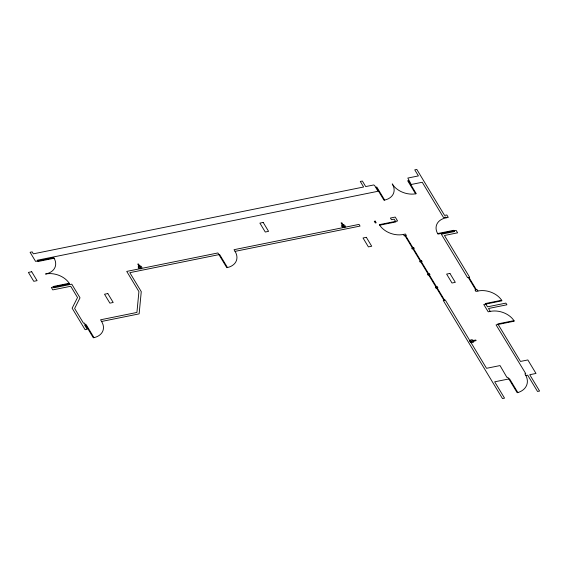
<?xml version="1.0" encoding="UTF-8"?>
<svg xmlns="http://www.w3.org/2000/svg" width="568" height="568" viewBox="0 0 568 568"><rect width="100%" height="100%" fill="white"/><g stroke="black" fill="none" stroke-linecap="round" stroke-linejoin="round"><path stroke-width="0.85" d="M54.109 258.248L37.985 261.514L37.225 260.243L378.082 191.26L374.653 185.58L373.772 184.948L365.707 186.581L362.356 181.036L360.282 181.455L363.634 187L33.356 253.839L32.17 251.872L30.097 252.291L35.585 261.386L53.79 257.702L54.116 258.248A18.169 12.688 17.7 0 1 45.539 274.024A18.169 12.688 17.7 0 1 69.211 283.269L69.552 283.808L51.347 287.493L52.796 289.893L70.716 286.272L77.525 297.54L72.136 308.197L85.108 329.696L87.181 329.277L84.554 324.924L86.123 324.605L94.004 337.655L93.329 337.797L84.44 323.064L83.546 323.249L74.628 308.474L80.017 297.817L71.781 284.17L53.853 287.798L53.094 286.528L69.218 283.269M384.671 200.085L383.996 200.22L376.115 187.17L376.79 187.035L384.664 200.078A18.169 12.688 17.7 0 0 392.247 183.904A18.169 12.688 17.7 0 0 415.577 193.823L416.259 193.695L408.378 180.638L407.703 180.773L415.584 193.823M235.053 251.368L360.062 226.071L359.054 224.395L234.044 249.693L235.053 251.368A18.169 12.688 17.7 0 1 227.47 267.542L226.802 267.684L217.913 252.959L126.735 271.412L138.919 291.604L136.923 312.443L100.572 319.798L101.58 321.474A18.169 12.688 17.7 0 1 93.997 337.648M446.2 217.792L448.273 217.374L446.824 214.967L444.581 215.421L416.827 169.441L414.754 169.86L418.41 175.917L407.824 178.054L411.204 184.494L422.237 182.257L443.523 217.523L445.766 217.068L446.2 217.792A18.169 12.688 17.7 0 0 437.63 233.562L437.949 234.108L456.154 230.423L457.602 232.823L444.439 235.493L469.637 277.234L467.563 277.653L441.357 234.229L454.521 231.566L453.754 230.303L437.63 233.562M403.394 234.442L405.467 234.023L406.34 235.471L404.267 235.89L403.394 234.442A18.169 12.688 17.7 0 1 379.722 225.191L395.846 221.932L394.178 219.163L391.43 219.724L390.415 218.041L395.236 217.068L397.586 220.966L379.381 224.651L379.715 225.198M101.58 321.474L139.132 313.877L141.262 291.632L129.816 272.668L219.596 254.499L227.477 267.542M477.958 291.008L475.885 291.427L475.011 289.978L477.077 289.559L477.958 291.008A18.169 12.688 17.7 0 1 501.629 300.252L501.963 300.799L483.766 304.483L488.196 311.825L490.269 311.406A18.169 12.688 17.7 0 1 513.941 320.65L514.274 321.19L496.077 324.875L525.762 373.645L524.867 373.822L525.883 375.498A20.988 14.654 17.7 0 1 517.853 392.58L517.185 392.722L507.842 377.266L506.947 377.45L500.032 365.579L486.527 368.305L445.298 300.01L443.232 300.429L502.467 398.558L504.54 398.14L494.685 381.817L509.539 378.806L517.853 392.58M501.629 300.252L485.505 303.518L487.507 306.826L505.896 303.106L506.912 304.782L488.515 308.502L490.269 311.406M513.941 320.65L497.816 323.909L520.473 361.44L527.85 359.949L536 373.453L529.745 374.717L539.6 391.047L537.527 391.466L527.672 375.136L525.883 375.498M469.736 341.24L475.814 340.005M470.091 341.829L476.169 340.601M468.912 277.376L476.353 289.708M468.295 277.503L475.735 289.829M405.616 235.621L413.057 247.946M413.497 248.67L420.938 260.996M421.371 261.72L428.812 274.053M429.252 274.777L436.693 287.103M437.133 287.827L444.574 300.152M404.998 235.741L412.439 248.067M412.879 248.798L420.32 261.124M420.753 261.848L428.201 274.174M428.634 274.898L436.075 287.231M436.515 287.955L443.956 300.28M341.815 222.727L344.79 227.647M341.084 222.876L344.052 227.796M138.443 263.893L141.411 268.806M137.712 264.042L140.679 268.955M263.197 222.45L259.895 223.117L265.27 232.021L268.572 231.353L263.197 222.45M31.701 271.738L28.4 272.413L33.775 281.316L37.076 280.649L31.701 271.738M375.185 221.129L374.291 221.307L375.299 222.983L376.193 222.805L375.185 221.129M366.332 237.317L363.03 237.985L368.405 246.895L371.706 246.228L366.332 237.317M107.813 293.564L104.512 294.231L109.894 303.142L113.195 302.474L107.813 293.564M413.781 247.797L411.715 248.216L412.148 248.94L414.221 248.521L413.781 247.797M421.662 260.847L419.589 261.273L420.029 261.997L422.102 261.578L421.662 260.847M429.543 273.904L427.47 274.323L427.91 275.047L429.983 274.628L429.543 273.904M449.927 273.428L446.625 274.096L452.007 283.006L455.309 282.339L449.927 273.428M437.424 286.954L435.351 287.373L435.784 288.097L437.857 287.678L437.424 286.954M138.791 268.011A1.874 1.313 17.7 0 0 141.83 267.805A1.874 1.313 17.7 0 0 139.508 265.852A1.874 1.313 17.7 0 0 138.791 268.011M470.716 341.908A1.874 1.313 17.7 0 0 473.748 341.702A1.874 1.313 17.7 0 0 471.433 339.749A1.874 1.313 17.7 0 0 470.716 341.908M342.17 226.845A1.874 1.313 17.7 0 0 345.202 226.639A1.874 1.313 17.7 0 0 342.887 224.694A1.874 1.313 17.7 0 0 342.17 226.845"/></g></svg>
